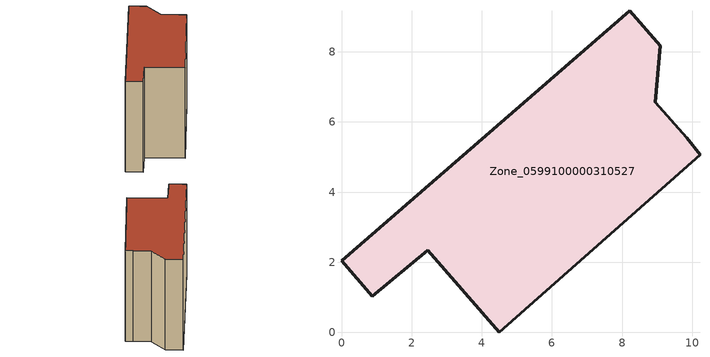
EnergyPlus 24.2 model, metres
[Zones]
Zone_0599100000310527
 floor ground (C_G): 2.46,2.34 0.88,1.04 0,2.04 8.21,9.18 9.09,8.17 8.94,6.57 9.84,5.55 10.22,5.07 4.49,0 z0
 wall outside (C_F): 8.21,9.18 0,2.04 0.88,1.04 2.46,2.34 4.49,0 10.22,5.07 9.84,5.55 8.94,6.57 9.09,8.17 8.21,9.18 z0:8.09
 roof outside (C_R): 4.49,0 10.22,5.07 9.84,5.55 8.94,6.57 9.09,8.17 8.21,9.18 0,2.04 0.88,1.04 2.46,2.34 z8.09
[BUILDING]
Pand.0599100000310527: North Axis=0; Terrain=City; Loads Convergence Tolerance Value=0.04; Temperature Convergence Tolerance Value=0.4; Solar Distribution=FullExterior; Maximum Number of Warmup Days=25; Minimum Number of Warmup Days=1
[Site:Location]
Rotterdam.The.Hague.AP_ZH_NLD Design_Conditions: Latitude=51.96; Longitude=4.45; Time Zone=1; Elevation=-4.5
[SITE:GROUNDTEMPERATURE:BUILDINGSURFACE]
18, 18, 18, 18, 18, 18, 18, 18, 18, 18, 18, 18
[MATERIAL] Thermal Absorptance=0.9; Solar Absorptance=0.7; Visible Absorptance=0.7
Name | Roughness | Thickness | Conductivity | Density | Specific Heat
G.TI.1946 | MediumSmooth | 0.15 | 1 | 540 | 1210
F.TI.1946 | Rough | 0.3 | 0.857143 | 1920 | 840
R.TI.1946 | MediumRough | 0.2 | 0.1 | 1500 | 1000
[CONSTRUCTION]
C_G: G.TI.1946
C_F: F.TI.1946
C_R: R.TI.1946
[ZONE]
Zone_0599100000310527: Type=1; Multiplier=1; Ceiling Height=Autocalculate; Volume=Autocalculate; Floor Area=autocalculate; Part of Total Floor Area=Yes
[ZONEINFILTRATION:DESIGNFLOWRATE]
Infil_Zone_0599100000310527: Zone or ZoneList or Space or SpaceList=Zone_0599100000310527; Schedule=AlwaysOn; Design Flow Rate Calculation Method=Flow/Area; Flow Rate per Floor Area=0.003; Constant Term Coefficient=1; Temperature Term Coefficient=0; Velocity Term Coefficient=0; Velocity Squared Term Coefficient=0
[HVACTEMPLATE:ZONE:IDEALLOADSAIRSYSTEM]
Zone_0599100000310527: Maximum Heating Supply Air Temperature=50; Minimum Cooling Supply Air Temperature=13; Maximum Heating Supply Air Humidity Ratio=0.0156; Minimum Cooling Supply Air Humidity Ratio=0.0077; Heating Limit=NoLimit; Cooling Limit=NoLimit; Dehumidification Control Type=ConstantSensibleHeatRatio; Cooling Sensible Heat Ratio=0.7; Dehumidification Setpoint=60; Humidification Control Type=None; Humidification Setpoint=30; Outdoor Air Method=None; Outdoor Air Flow Rate per Person=0.00944; Outdoor Air Flow Rate per Zone Floor Area=0; Outdoor Air Flow Rate per Zone=0; Demand Controlled Ventilation Type=None; Outdoor Air Economizer Type=NoEconomizer; Heat Recovery Type=None; Sensible Heat Recovery Effectiveness=0.7; Latent Heat Recovery Effectiveness=0.65
[ZONECONTROL:THERMOSTAT]
ThermostatControl_Zone_0599100000310527: Zone or ZoneList=Zone_0599100000310527; Control Type Schedule=DualSetpointControlType; Control 1=Thermostat_Zone_0599100000310527; Temperature Difference Between Cutout And Setpoint=0
[THERMOSTATSETPOINT:DUALSETPOINT]
Thermostat_Zone_0599100000310527: Heating Setpoint Temperature Schedule=HeatingSetpoint_Zone_0599100000310527; Cooling Setpoint Temperature Schedule=CoolingSetpoint_Zone_0599100000310527
[SCHEDULE:COMPACT]
HeatingSetpoint_Zone_0599100000310527: Through: 12/31, For: AllDays, Until: 24:00, 21
CoolingSetpoint_Zone_0599100000310527: Through: 12/31, For: AllDays, Until: 24:00, 24
DualSetpointControlType: Through: 12/31, For: AllDays, Until: 24:00, 4
AlwaysOn: Through: 12/31, For: AllDays, Until: 24:00, 1
